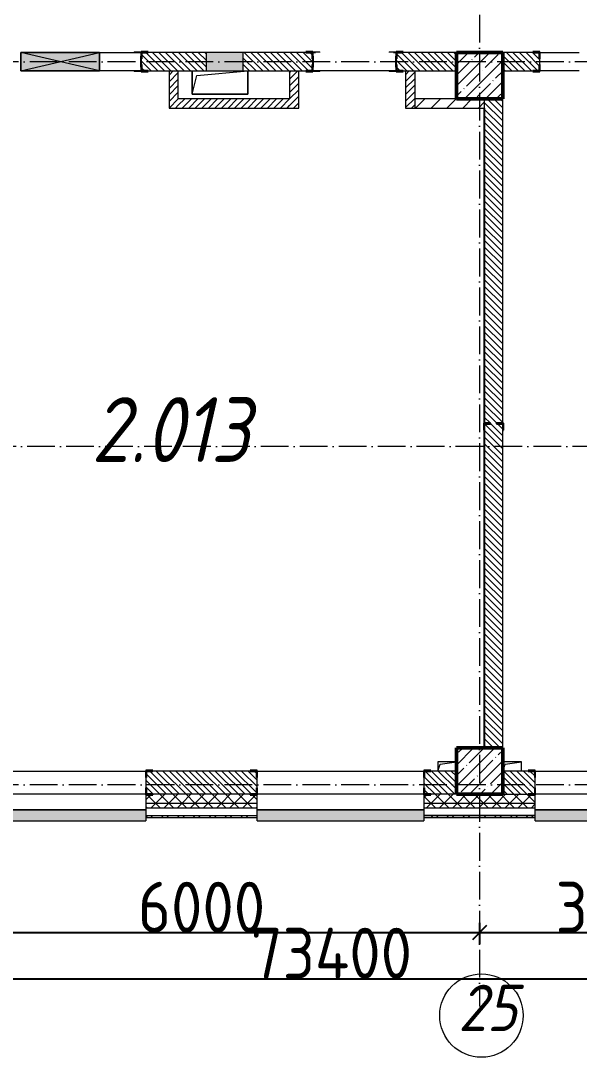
# Model space of a CAD drawing. Header units: millimetres. Extents: x -136833 to 49383, y -8033 to 344618.
# Drawn here: x -100434 to -94409, y 298141 to 309319 of the extents above; entities that cross this region are included whole.
import ezdxf

# ---------------------------------------------------------------- set-up
doc = ezdxf.new("R2010")
doc.units = ezdxf.units.MM
doc.linetypes.add('50_200_ШТРИХ_1Т_ш5_п1_п1_', pattern=[700, 500, -100, 0, -100])
for name, color, linetype, lineweight in [('A-____-____-DIMS', 7, 'Continuous', 9), ('A-DETL-GENF-OTLN', 7, 'Continuous', 9), ('A-FLOR-____-OTLN', 7, 'Continuous', 9), ('A-GENM-____-MCUT', 7, 'Continuous', 25), ('A-GENM-____-OTLN', 7, 'Continuous', 9), ('A-GENM-____-OTLN-1', 7, 'Continuous', 25), ('A-GLAZ-____-OTLN', 7, 'Continuous', 9), ('A-WALL-____-MCUT', 7, 'Continuous', 13), ('A-WALL-____-MCUT-1', 7, 'Continuous', 9), ('A-WALL-____-OTLN', 7, 'Continuous', 9), ('A-WALL-____-PATT-1', 7, 'Continuous', 9), ('A-WALL-FNSH-MCUT-1', 7, 'Continuous', 9), ('I-WALL-____-OTLN', 7, 'Continuous', 9), ('S-COLS-____-MCUT', 7, 'Continuous', 50), ('S-COLS-____-OTLN', 7, 'Continuous', 9), ('S-GRID-____-IDEN', 7, 'Continuous', 9), ('S-GRID-____-OTLN-1', 7, '50_200_ШТРИХ_1Т_ш5_п1_п1_', 9), ('Марки помещений', 7, 'Continuous', 9)]:
    doc.layers.add(name, color=color, linetype=linetype, lineweight=lineweight)
doc.layers.add('A-GLAZ-____-OTLN-1', color=7, linetype='Continuous', lineweight=9, true_color=0xc0c0c0)
doc.styles.add('ISOCPEUR_I_2', font='isocpeui.ttf', dxfattribs={"width": 0.85, "height": 2.3})
doc.styles.add('ISOCPEUR_I_9', font='isocpeui.ttf', dxfattribs={"width": 0.9, "height": 250})
doc.styles.add('СПДС', font='isocpeur.ttf', dxfattribs={"width": 0.9})
doc.dimstyles.new('ISO-2_5_0_9К_БОЛЬШОЙ_ОСИ', dxfattribs={"dimscale": 304.8, "dimtxt": 248.995294, "dimasz": 0.492126, "dimexe": 0.393701, "dimexo": 0, "dimgap": 0, "dimtad": 1, "dimdec": 0, "dimzin": 0, "dimdsep": 46, "dimtxsty": 'ISOCPEUR_I_9', "dimblk1": 'OBLIQUE', "dimblk2": 'OBLIQUE', "dimsah": 1, "dimcen": 0.09, "dimdle": 0.393701, "dimazin": 0, "dimtfac": 1, "dimtdec": 4, "dimtix": 1, "dimtmove": 0, "dimatfit": 3, "dimfxl": 1, "dimtvp": 1, "dimtolj": 1, "dimtzin": 0, "dimarcsym": 2})
pattern_1 = [(135, (-131434.413, 245796.486), (-35.35534, -35.35534), [])]
pattern_2 = [(45, (-131434.41, 245796.49), (-70.71068, 70.71068), []), (135, (-131434.41, 245796.49), (-70.71068, -70.71068), [])]
pattern_3 = [(45, (-131434.413, 245796.486), (-35.35534, 35.35534), [])]

# ---------------------------------------------------------------- blocks, each defined once
blk = doc.blocks.new('BSC_Колонна _Прямоугольная - 500х500-V13-АР1_План отверстий 2 этажа в осях 1-64_Ю-ЯЯ')
at = {"layer": 'S-COLS-____-OTLN'}
h = blk.add_hatch(dxfattribs=at)
h.set_pattern_fill('FP_22', color=256, style=0, pattern_type=2)
h.set_pattern_definition([(45, (-35950, -55431.04), (-114.04925, 114.04925), []), (45, (-35835.95, -55431.04), (-114.04925, 114.04925), [201.613, -40.323, 3.353, -36.97])])
h.paths.add_polyline_path([(-250, -250), (250, -250), (250, 250), (-250, 250), (-250, 179)], flags=0)
at = {"layer": 'S-COLS-____-MCUT'}
for p, q in [((250, 250), (-250, 250)), ((-250, 250), (-250, -250)), ((250, -250), (250, 250)), ((-250, -250), (250, -250))]:
    blk.add_line(p, q, dxfattribs=at)
blk = doc.blocks.new('BSC_Колонна _Прямоугольная - 500х500-V14-АР1_План отверстий 2 этажа в осях 1-64_Ю-ЯЯ')
at = {"layer": 'S-COLS-____-OTLN'}
h = blk.add_hatch(dxfattribs=at)
h.set_pattern_fill('FP_23', color=256, style=0, pattern_type=2)
h.set_pattern_definition([(45, (-35950, -62931.04), (-114.04925, 114.04925), []), (45, (-35835.95, -62931.04), (-114.04925, 114.04925), [201.613, -40.323, 3.353, -36.97])])
h.paths.add_polyline_path([(-250, -250), (250, -250), (250, 250), (-250, 250)], flags=0)
at = {"layer": 'S-COLS-____-MCUT'}
for p, q in [((250, 250), (-250, 250)), ((-250, 250), (-250, -250)), ((250, -250), (250, 250)), ((-250, -250), (250, -250))]:
    blk.add_line(p, q, dxfattribs=at)
blk = doc.blocks.new('Фахверк_СКБ_Уголок - 250_2700-27497298-АР1_План отверстий 2 этажа в осях 1-64_Ю-ЯЯ')
at = {"layer": 'A-GENM-____-MCUT'}
for p, q in [((200, 181), (125, 181)), ((125, 181), (125, 106)), ((131, 106), (131, 175)), ((131, 175), (200, 175)), ((200, 175), (200, 181)), ((125, 106), (131, 106)), ((131, -6), (125, -6)), ((125, -6), (125, -81)), ((125, -81), (200, -81)), ((131, -75), (131, -6)), ((200, -75), (131, -75)), ((200, -81), (200, -75))]:
    blk.add_line(p, q, dxfattribs=at)
blk = doc.blocks.new('Фахверк_СКБ_Уголок - 200_3960-28268576-АР1_План отверстий 2 этажа в осях 1-64_Ю-ЯЯ')
at = {"layer": 'A-GENM-____-MCUT'}
for p, q in [((200, 156), (125, 156)), ((125, 156), (125, 81)), ((131, 81), (131, 150)), ((131, 150), (200, 150)), ((200, 150), (200, 156)), ((125, 81), (131, 81)), ((131, 19), (125, 19)), ((125, 19), (125, -56)), ((131, -50), (131, 19)), ((125, -56), (200, -56)), ((200, -50), (131, -50)), ((200, -56), (200, -50))]:
    blk.add_line(p, q, dxfattribs=at)
blk = doc.blocks.new('АР_Перемычка - АР_Перемычка-28357691-АР1_План отверстий 2 этажа в осях 1-64_Ю-ЯЯ')
at = {"layer": 'A-GENM-____-OTLN'}
blk.add_line((-250, -100), (-243, -100), dxfattribs=at)
blk = doc.blocks.new('154_Стойка_СКБ_Уголок - СМ-2480_200-28346303-АР1_План отверстий 2 этажа в осях 1-64_Ю-ЯЯ')
at = {"layer": 'A-GENM-____-MCUT'}
for p, q in [((125, 156), (125, 81)), ((200, 156), (125, 156)), ((131, 81), (131, 150)), ((131, 150), (200, 150)), ((200, 150), (200, 156)), ((125, 81), (131, 81)), ((131, 19), (125, 19)), ((125, 19), (125, -56)), ((131, -50), (131, 19)), ((125, -56), (200, -56)), ((200, -50), (131, -50)), ((200, -56), (200, -50))]:
    blk.add_line(p, q, dxfattribs=at)
blk = doc.blocks.new('Стойка_Влож_Полоса боковая - Полоса-V150-АР1_План отверстий 2 этажа в осях 1-64_Ю-ЯЯ')
at = {"layer": 'A-GENM-____-OTLN'}
for p, q in [((-5, 60), (0, 60)), ((-5, -60), (-5, 60)), ((0, 31), (0, -31)), ((0, -60), (-5, -60))]:
    blk.add_line(p, q, dxfattribs=at)
blk = doc.blocks.new('Стойка_Влож_Уголок_Опорный - Уголок-28213941-АР1_План отверстий 2 этажа в осях 1-64_Ю-ЯЯ')
at = {"layer": 'A-GENM-____-OTLN'}
for p, q in [((-212, -6), (-212, 0)), ((0, 0), (0, -6)), ((-212, -75), (-212, -6)), ((-212, -6), (-206, -6)), ((-212, -75), (-206, -75)), ((-6, -6), (0, -6)), ((-6, -75), (0, -75)), ((0, -6), (0, -75))]:
    blk.add_line(p, q, dxfattribs=at)
blk = doc.blocks.new('Фахверк_СКБ_Уголок - 200_3550-28267367-АР1_План отверстий 2 этажа в осях 1-64_Ю-ЯЯ')
at = {"layer": 'A-GENM-____-MCUT'}
for p, q in [((200, 156), (125, 156)), ((125, 156), (125, 81)), ((131, 81), (131, 150)), ((131, 150), (200, 150)), ((200, 150), (200, 156)), ((125, 81), (131, 81)), ((131, 19), (125, 19)), ((125, 19), (125, -56)), ((131, -50), (131, 19)), ((125, -56), (200, -56)), ((200, -50), (131, -50)), ((200, -56), (200, -50))]:
    blk.add_line(p, q, dxfattribs=at)
blk = doc.blocks.new('AR_Отверстие Ниша - Лючок-32404715-АР1_План отверстий 2 этажа в осях 1-64_Ю-ЯЯ')
at = {"layer": 'A-GLAZ-____-OTLN'}
blk.add_hatch(color=256, dxfattribs=at).paths.add_polyline_path([(-200, 100), (-200, -100), (200, -100), (200, 100)], flags=0)
for p, q in [((200, 100), (-200, 100)), ((-200, 100), (-200, -100)), ((200, -100), (200, 100)), ((-200, -100), (200, -100))]:
    blk.add_line(p, q, dxfattribs=at)
blk = doc.blocks.new('AR_Отверстие прямоугольное _в плите_ - AR_Отверстие прямоугольное _в плите_-30459255-АР1_План отверстий 2 этажа в осях 1-64_Ю-ЯЯ')
at = {"layer": 'A-GENM-____-OTLN'}
for p, q in [((-300, 125), (-300, -125)), ((-250, 75), (300, 125)), ((300, -125), (300, 125)), ((-300, -125), (-250, 75)), ((-300, -125), (300, -125))]:
    blk.add_line(p, q, dxfattribs=at)
blk = doc.blocks.new('AR_Отверстие прямоугольное _в плите_ - AR_Отверстие прямоугольное _в плите_-V167-АР1_План отверстий 2 этажа в осях 1-64_Ю-ЯЯ')
at = {"layer": 'A-GENM-____-OTLN'}
for p, q in [((100, 50), (-100, 50)), ((-100, -50), (-75, 25)), ((-75, 25), (100, 50)), ((100, -50), (100, 50))]:
    blk.add_line(p, q, dxfattribs=at)
blk = doc.blocks.new('AR_Отверстие прямоугольное _в плите_ - AR_Отверстие прямоугольное _в плите_-V175-АР1_План отверстий 2 этажа в осях 1-64_Ю-ЯЯ')
at = {"layer": 'A-GENM-____-OTLN'}
for p, q in [((100, 50), (-100, 50)), ((-100, 50), (-100, -50)), ((-100, -50), (-75, 25)), ((-75, 25), (100, 50))]:
    blk.add_line(p, q, dxfattribs=at)
blk = doc.blocks.new('Отлив_СКБ - Отлив витража_120_НВФ-31885687-АР1_План отверстий 2 этажа в осях 1-64_Ю-ЯЯ')
at = {"layer": 'A-GLAZ-____-OTLN-1'}
for points in [[(0, 0), (0, -2), (1800, -2), (1800, 0), (1023, 0)], [(0, -83), (0, -120), (1800, -120), (1800, -2), (0, -2), (0, -63)]]:
    blk.add_hatch(color=256, dxfattribs=at).paths.add_polyline_path(points, flags=0)
at = {"layer": 'A-GLAZ-____-OTLN'}
for p, q in [((0, 0), (1800, 0)), ((1800, -2), (0, -2)), ((0, -120), (0, -83)), ((1800, -83), (1800, -120)), ((0, -120), (1800, -120))]:
    blk.add_line(p, q, dxfattribs=at)
blk = doc.blocks.new('AR_Отверстие прямоугольное _в стене_ - AR_Отверстие прямоугольное _в стене__ОВ-36798040-АР1_План отверстий 2 этажа в осях 1-64_Ю-ЯЯ')
at = {"layer": 'A-GLAZ-____-OTLN'}
blk.add_hatch(color=256, dxfattribs=at).paths.add_polyline_path([(425, -100), (425, 100), (-425, 100), (-425, -100)], flags=0)
at = {"layer": 'A-DETL-GENF-OTLN'}
for p, q in [((-425, -100), (-425, 100)), ((-425, 100), (425, 100)), ((425, 100), (-425, -100)), ((-425, 100), (425, -100)), ((425, 100), (-425, 100)), ((-425, 100), (-425, -100)), ((425, 100), (425, -100)), ((425, -100), (425, 100)), ((425, -100), (-425, -100)), ((-425, -100), (425, -100))]:
    blk.add_line(p, q, dxfattribs=at)
blk = doc.blocks.new('Ось сетки - Круг_Ø6_00__ISO-2_5_0_9K_-25732049-АР1_План отверстий 3 этажа в осях 1-64_Ю-ЯЯ')
at = {"layer": 'S-GRID-____-IDEN'}
blk.add_circle((0, 0), 3, dxfattribs=at)
blk = doc.blocks.new('_Oblique')
at = {"color": 0, "linetype": 'ByBlock', "lineweight": -2}
blk.add_line((-0.5, -0.5), (0.5, 0.5), dxfattribs=at)
blk = doc.blocks.new('*D2106')
at = {"layer": 'A-____-____-DIMS', "color": 0, "lineweight": -2, "transparency": 16777216}
for p, q in [((313721, -33069), (313721, -33295)), ((319721, -33069), (319721, -33295)), ((313601, -33175), (319841, -33175))]:
    blk.add_line(p, q, dxfattribs=at)
at = {"layer": 'Defpoints', "color": 0, "transparency": 16777216}
for p in [(313721, -33069), (319721, -33069), (319721, -33175)]:
    blk.add_point(p, dxfattribs=at)
at = {"layer": 'A-____-____-DIMS', "color": 0, "lineweight": -2, "transparency": 16777216, "xscale": 150, "yscale": 150, "zscale": 150, "rotation": 180}
blk.add_blockref('_Oblique', (313721, -33175), dxfattribs=at)
at = {"layer": 'A-____-____-DIMS', "color": 0, "lineweight": -2, "transparency": 16777216, "xscale": 150, "yscale": 150, "zscale": 150}
blk.add_blockref('_Oblique', (319721, -33175), dxfattribs=at)
at = {"layer": 'A-____-____-DIMS', "color": 0, "transparency": 16777216, "insert": (316721, -32901), "char_height": 548.6, "attachment_point": 5, "style": 'СПДС'}
blk.add_mtext('\\A1;6000', dxfattribs=at)
blk = doc.blocks.new('*D2107')
at = {"layer": 'A-____-____-DIMS', "color": 0, "lineweight": -2, "transparency": 16777216}
for p, q in [((319721, -33069), (319721, -33295)), ((322721, -33069), (322721, -33295)), ((319601, -33175), (322841, -33175))]:
    blk.add_line(p, q, dxfattribs=at)
at = {"layer": 'Defpoints', "color": 0, "transparency": 16777216}
for p in [(319721, -33069), (322721, -33069), (322721, -33175)]:
    blk.add_point(p, dxfattribs=at)
at = {"layer": 'A-____-____-DIMS', "color": 0, "lineweight": -2, "transparency": 16777216, "xscale": 150, "yscale": 150, "zscale": 150, "rotation": 180}
blk.add_blockref('_Oblique', (319721, -33175), dxfattribs=at)
at = {"layer": 'A-____-____-DIMS', "color": 0, "lineweight": -2, "transparency": 16777216, "xscale": 150, "yscale": 150, "zscale": 150}
blk.add_blockref('_Oblique', (322721, -33175), dxfattribs=at)
at = {"layer": 'A-____-____-DIMS', "color": 0, "transparency": 16777216, "insert": (321221, -32901), "char_height": 548.6, "attachment_point": 5, "style": 'СПДС'}
blk.add_mtext('\\A1;3000', dxfattribs=at)
blk = doc.blocks.new('*D2119')
at = {"layer": 'A-____-____-DIMS', "color": 0, "lineweight": -2, "transparency": 16777216}
for p, q in [((281421, -33566), (281421, -33792)), ((354821, -33566), (354821, -33792)), ((281301, -33672), (354941, -33672))]:
    blk.add_line(p, q, dxfattribs=at)
at = {"layer": 'Defpoints', "color": 0, "transparency": 16777216}
for p in [(281421, -33566), (354821, -33566), (354821, -33672)]:
    blk.add_point(p, dxfattribs=at)
at = {"layer": 'A-____-____-DIMS', "color": 0, "lineweight": -2, "transparency": 16777216, "xscale": 150, "yscale": 150, "zscale": 150, "rotation": 180}
blk.add_blockref('_Oblique', (281421, -33672), dxfattribs=at)
at = {"layer": 'A-____-____-DIMS', "color": 0, "lineweight": -2, "transparency": 16777216, "xscale": 150, "yscale": 150, "zscale": 150}
blk.add_blockref('_Oblique', (354821, -33672), dxfattribs=at)
at = {"layer": 'A-____-____-DIMS', "color": 0, "transparency": 16777216, "insert": (318121, -33397), "char_height": 548.6, "attachment_point": 5, "style": 'СПДС'}
blk.add_mtext('\\A1;73400', dxfattribs=at)
blk = doc.blocks.new('3эт')
at = {"layer": 'S-GRID-____-OTLN-1', "color": 251, "ltscale": 0.6, "true_color": 0x636466}
for p, q in [((319720.7, 4029.4), (319720.7, -33971.9)), ((387845.1, -23782.4), (279101.9, -23782.4)), ((359250.7, -27932.4), (279101.9, -27932.4)), ((387845.1, -31582.4), (279101.9, -31582.4))]:
    blk.add_line(p, q, dxfattribs=at)
at = {"layer": 'S-GRID-____-IDEN', "xscale": 150, "yscale": 150, "zscale": 99.99999999999993, "rotation": 180}
blk.add_blockref('Ось сетки - Круг_Ø6_00__ISO-2_5_0_9K_-25732049-АР1_План отверстий 3 этажа в осях 1-64_Ю-ЯЯ', (319740.6, -34069.4), dxfattribs=at)
at = {"layer": 'S-GRID-____-IDEN', "insert": (319489.1, -33737), "char_height": 500, "width": 404.05, "attachment_point": 1, "style": 'ISOCPEUR_I_9'}
blk.add_mtext('25', dxfattribs=at)
at = {"layer": 'A-____-____-DIMS'}
for base, p1, p2, override, picture, middle in [((319720.7, -33175), (313720.7, -33068.9), (319720.7, -33068.9), {"dimtxt": 1.8, "dimpost": '<>', "dimtxsty": 'СПДС', "dimfxl": 6000}, '*D2106', (316720.7, -32900.7)), ((322720.7, -33175), (319720.7, -33068.9), (322720.7, -33068.9), {"dimtxt": 1.8, "dimpost": '<>', "dimtxsty": 'СПДС', "dimfxl": 3000}, '*D2107', (321220.7, -32900.7)), ((354820.7, -33671.8), (281420.7, -33565.7), (354820.7, -33565.7), {"dimtxt": 1.8, "dimpost": '<>', "dimtxsty": 'СПДС', "dimfxl": 73400}, '*D2119', (318120.7, -33397.5))]:
    dim = blk.add_linear_dim(base=base, p1=p1, p2=p2, dimstyle='ISO-2_5_0_9К_БОЛЬШОЙ_ОСИ', override=override, dxfattribs=at)
    dim.commit()
    dim.dimension.update_dxf_attribs({"geometry": picture, "text_midpoint": middle})

msp = doc.modelspace()

# ---------------------------------------------------------------- hatches: boundary and pattern name
at = {"layer": 'A-WALL-____-PATT-1'}
h = msp.add_hatch(dxfattribs=at)
h.set_pattern_fill('FP_6', color=256, style=0, pattern_type=2)
h.set_pattern_definition(pattern_1)
h.paths.add_polyline_path([(-95734.4, 308777.5), (-95734.4, 308977.5), (-96378.4, 308977.5), (-96378.4, 308908.5), (-96384.4, 308908.5), (-96384.4, 308846.5), (-96378.4, 308846.5), (-96378.4, 308777.5), (-96099.6, 308777.5)], flags=0)
h.paths.add_polyline_path([(-97290.4, 308777.5), (-97290.4, 308846.5), (-97284.4, 308846.5), (-97284.4, 308908.5), (-97290.4, 308908.5), (-97290.4, 308977.5), (-98034.4, 308977.5), (-98034.4, 308777.5), (-97359.4, 308777.5)], flags=0)
h.paths.add_polyline_path([(-98434.4, 308777.5), (-98434.4, 308977.5), (-99128.4, 308977.5), (-99128.4, 308908.5), (-99134.4, 308908.5), (-99134.4, 308846.5), (-99128.4, 308846.5), (-99128.4, 308777.5), (-99059.4, 308777.5)], flags=0)
h.paths.add_polyline_path([(-101234.4, 308777.5), (-100840.4, 308777.5), (-100840.4, 308846.5), (-100834.4, 308846.5), (-100834.4, 308908.5), (-100840.4, 308908.5), (-100840.4, 308977.5), (-101234.4, 308977.5)], flags=0)
h = msp.add_hatch(dxfattribs=at)
h.set_pattern_fill('FP_6', color=256, style=0, pattern_type=2)
h.set_pattern_definition(pattern_1)
h.paths.add_polyline_path([(-92734.4, 308777.5), (-92734.4, 308977.5), (-93128.4, 308977.5), (-93128.4, 308908.5), (-93134.4, 308908.5), (-93134.4, 308846.5), (-93128.4, 308846.5), (-93128.4, 308777.5), (-93059.4, 308777.5)], flags=0)
h.paths.add_polyline_path([(-94909.4, 308777.5), (-94840.4, 308777.5), (-94840.4, 308846.5), (-94834.4, 308846.5), (-94834.4, 308908.5), (-94840.4, 308908.5), (-94840.4, 308977.5), (-95234.4, 308977.5), (-95234.4, 308777.5)], flags=0)
h = msp.add_hatch(dxfattribs=at)
h.set_pattern_fill('FP_5', color=256, style=0, pattern_type=2)
h.set_pattern_definition(pattern_3)
h.paths.add_polyline_path([(-98734.4, 308377.5), (-98734.4, 308777.5), (-98834.4, 308777.5), (-98834.4, 308377.5)], flags=0)
h = msp.add_hatch(dxfattribs=at)
h.set_pattern_fill('FP_5', color=256, style=0, pattern_type=2)
h.set_pattern_definition(pattern_3)
h.paths.add_polyline_path([(-97434.4, 308377.5), (-97434.4, 308777.5), (-97534.4, 308777.5), (-97534.4, 308377.5)], flags=0)
h = msp.add_hatch(dxfattribs=at)
h.set_pattern_fill('FP_5', color=256, style=0, pattern_type=2)
h.set_pattern_definition(pattern_3)
h.paths.add_polyline_path([(-96184.4, 308377.5), (-96184.4, 308777.5), (-96284.4, 308777.5), (-96284.4, 308377.5)], flags=0)
h = msp.add_hatch(dxfattribs=at)
h.set_pattern_fill('FP_5', color=256, style=0, pattern_type=2)
h.set_pattern_definition(pattern_3)
h.paths.add_polyline_path([(-98734.4, 308377.5), (-97534.4, 308377.5), (-97534.4, 308477.5), (-98734.4, 308477.5)], flags=0)
h = msp.add_hatch(dxfattribs=at)
h.set_pattern_fill('FP_4', color=256, style=0, pattern_type=2)
h.set_pattern_definition([(45, (-131434.41, 245796.49), (-84.85281, 84.85281), [])])
h.paths.add_polyline_path([(-96099.6, 308377.5), (-95434.4, 308377.5), (-95434.4, 308477.5), (-96184.4, 308477.5), (-96184.4, 308377.5)], flags=0)
h = msp.add_hatch(dxfattribs=at)
h.set_pattern_fill('FP_6', color=256, style=0, pattern_type=2)
h.set_pattern_definition(pattern_1)
h.paths.add_polyline_path([(-95434.4, 301477.5), (-95234.4, 301477.5), (-95234.4, 304971.5), (-95303.4, 304971.5), (-95303.4, 304977.5), (-95234.4, 304977.5), (-95234.4, 308477.5), (-95434.4, 308477.5), (-95434.4, 304977.5), (-95365.4, 304977.5), (-95365.4, 304971.5), (-95434.4, 304971.5), (-95434.4, 303021.1)], flags=0)
h = msp.add_hatch(dxfattribs=at)
h.set_pattern_fill('FP_6', color=256, style=0, pattern_type=2)
h.set_pattern_definition(pattern_1)
h.paths.add_polyline_path([(-96078.4, 300977.5), (-95734.4, 300977.5), (-95734.4, 301227.5), (-96078.4, 301227.5), (-96078.4, 301158.5), (-96084.4, 301158.5), (-96084.4, 301046.5), (-96078.4, 301046.5)], flags=0)
h.paths.add_polyline_path([(-97959.4, 300977.5), (-97890.4, 300977.5), (-97890.4, 301046.5), (-97884.4, 301046.5), (-97884.4, 301158.5), (-97890.4, 301158.5), (-97890.4, 301227.5), (-99078.4, 301227.5), (-99078.4, 301158.5), (-99084.4, 301158.5), (-99084.4, 301046.5), (-99078.4, 301046.5), (-99078.4, 300977.5), (-99009.4, 300977.5)], flags=0)
h.paths.add_polyline_path([(-100890.4, 300977.5), (-100890.4, 301046.5), (-100884.4, 301046.5), (-100884.4, 301158.5), (-100890.4, 301158.5), (-100890.4, 301227.5), (-101234.4, 301227.5), (-101234.4, 300977.5), (-100959.4, 300977.5)], flags=0)
h = msp.add_hatch(dxfattribs=at)
h.set_pattern_fill('FP_6', color=256, style=0, pattern_type=2)
h.set_pattern_definition(pattern_1)
h.paths.add_polyline_path([(-92734.4, 300977.5), (-92734.4, 301227.5), (-93078.4, 301227.5), (-93078.4, 301158.5), (-93084.4, 301158.5), (-93084.4, 301046.5), (-93078.4, 301046.5), (-93078.4, 300977.5), (-93009.4, 300977.5)], flags=0)
h.paths.add_polyline_path([(-94890.4, 300977.5), (-94890.4, 301046.5), (-94884.4, 301046.5), (-94884.4, 301158.5), (-94890.4, 301158.5), (-94890.4, 301227.5), (-95234.4, 301227.5), (-95234.4, 300977.5), (-94959.4, 300977.5)], flags=0)
h = msp.add_hatch(dxfattribs=at)
h.set_pattern_fill('FP_1', color=256, style=0, pattern_type=2)
h.set_pattern_definition(pattern_2)
h.paths.add_polyline_path([(-57214.6, 300877.5), (-57134.4, 300877.5), (-57134.4, 300977.5), (-63484.4, 300977.5), (-63484.4, 300877.5), (-60749.6, 300877.5)], flags=0)
h.paths.add_polyline_path([(-66434.4, 300877.5), (-64484.4, 300877.5), (-64484.4, 300977.5), (-66359.4, 300977.5), (-66359.4, 300971.5), (-66434.4, 300971.5)], flags=0)
h.paths.add_polyline_path([(-67434.4, 300877.5), (-67434.4, 300971.5), (-67509.4, 300971.5), (-67509.4, 300977.5), (-68459.4, 300977.5), (-68459.4, 300971.5), (-68534.4, 300971.5), (-68534.4, 300877.5), (-67819.6, 300877.5)], flags=0)
h.paths.add_polyline_path([(-71354.6, 300877.5), (-70334.4, 300877.5), (-70334.4, 300971.5), (-70409.4, 300971.5), (-70409.4, 300977.5), (-71459.4, 300977.5), (-71459.4, 300971.5), (-71534.4, 300971.5), (-71534.4, 300877.5), (-71459.4, 300877.5)], flags=0)
h.paths.add_polyline_path([(-73334.4, 300877.5), (-73334.4, 300971.5), (-73409.4, 300971.5), (-73409.4, 300977.5), (-74459.4, 300977.5), (-74459.4, 300971.5), (-74534.4, 300971.5), (-74534.4, 300877.5), (-74005.8, 300877.5)], flags=0)
h.paths.add_polyline_path([(-77098.9, 300877.5), (-76334.4, 300877.5), (-76334.4, 300971.5), (-76409.4, 300971.5), (-76409.4, 300977.5), (-77459.4, 300977.5), (-77459.4, 300971.5), (-77534.4, 300971.5), (-77534.4, 300877.5), (-77184.4, 300877.5)], flags=0)
h.paths.add_polyline_path([(-79409.4, 300877.5), (-79334.4, 300877.5), (-79334.4, 300971.5), (-79409.4, 300971.5), (-79409.4, 300977.5), (-80459.4, 300977.5), (-80459.4, 300971.5), (-80534.4, 300971.5), (-80534.4, 300877.5), (-80192.1, 300877.5)], flags=0)
h.paths.add_polyline_path([(-83534.4, 300877.5), (-82334.4, 300877.5), (-82334.4, 300971.5), (-82409.4, 300971.5), (-82409.4, 300977.5), (-83459.4, 300977.5), (-83459.4, 300971.5), (-83534.4, 300971.5)], flags=0)
h.paths.add_polyline_path([(-88959.4, 300877.5), (-88884.4, 300877.5), (-88884.4, 300971.5), (-88959.4, 300971.5), (-88959.4, 300977.5), (-90009.4, 300977.5), (-90009.4, 300971.5), (-90084.4, 300971.5), (-90084.4, 300877.5), (-89029.6, 300877.5)], flags=0)
h.paths.add_polyline_path([(-87009.4, 300877.5), (-85334.4, 300877.5), (-85334.4, 300971.5), (-85409.4, 300971.5), (-85409.4, 300977.5), (-87009.4, 300977.5), (-87009.4, 300971.5), (-87084.4, 300971.5), (-87084.4, 300877.5)], flags=0)
h.paths.add_polyline_path([(-91959.4, 300877.5), (-91884.4, 300877.5), (-91884.4, 300971.5), (-91959.4, 300971.5), (-91959.4, 300977.5), (-93009.4, 300977.5), (-93009.4, 300971.5), (-93084.4, 300971.5), (-93084.4, 300877.5), (-92234.4, 300877.5)], flags=0)
h.paths.add_polyline_path([(-94884.4, 300877.5), (-94884.4, 300971.5), (-94959.4, 300971.5), (-94959.4, 300977.5), (-96009.4, 300977.5), (-96009.4, 300971.5), (-96084.4, 300971.5), (-96084.4, 300877.5), (-95215.8, 300877.5)], flags=0)
h.paths.add_polyline_path([(-99084.4, 300877.5), (-97884.4, 300877.5), (-97884.4, 300971.5), (-97959.4, 300971.5), (-97959.4, 300977.5), (-99009.4, 300977.5), (-99009.4, 300971.5), (-99084.4, 300971.5)], flags=0)
h.paths.add_polyline_path([(-100884.4, 300877.5), (-100884.4, 300971.5), (-100959.4, 300971.5), (-100959.4, 300977.5), (-102009.4, 300977.5), (-102009.4, 300971.5), (-102084.4, 300971.5), (-102084.4, 300877.5), (-100959.4, 300877.5)], flags=0)
h.paths.add_polyline_path([(-104734.4, 300877.5), (-103884.4, 300877.5), (-103884.4, 300971.5), (-103959.4, 300971.5), (-103959.4, 300977.5), (-105009.4, 300977.5), (-105009.4, 300971.5), (-105084.4, 300971.5), (-105084.4, 300877.5), (-104937.1, 300877.5)], flags=0)
h.paths.add_polyline_path([(-106884.4, 300877.5), (-106884.4, 300971.5), (-106959.4, 300971.5), (-106959.4, 300977.5), (-108009.4, 300977.5), (-108009.4, 300971.5), (-108084.4, 300971.5), (-108084.4, 300877.5), (-107588.3, 300877.5)], flags=0)
h.paths.add_polyline_path([(-109884.4, 300877.5), (-109884.4, 300971.5), (-109959.4, 300971.5), (-109959.4, 300977.5), (-111009.4, 300977.5), (-111009.4, 300971.5), (-111084.4, 300971.5), (-111084.4, 300877.5), (-109959.4, 300877.5)], flags=0)
h.paths.add_polyline_path([(-112884.4, 300877.5), (-112884.4, 300971.5), (-112959.4, 300971.5), (-112959.4, 300977.5), (-114009.4, 300977.5), (-114009.4, 300971.5), (-114084.4, 300971.5), (-114084.4, 300877.5), (-112890.8, 300877.5)], flags=0)
h.paths.add_polyline_path([(-115084.4, 300877.5), (-115084.4, 300971.5), (-115159.4, 300971.5), (-115159.4, 300977.5), (-124884.4, 300977.5), (-124884.4, 300877.5), (-115542.1, 300877.5)], flags=0)
h.paths.add_polyline_path([(-125884.4, 300877.5), (-125884.4, 300977.5), (-133884.4, 300977.5), (-133884.4, 300877.5), (-127914.6, 300877.5)], flags=0)
h = msp.add_hatch(dxfattribs=at)
h.set_pattern_fill('FP_1', color=256, style=0, pattern_type=2)
h.set_pattern_definition(pattern_2)
h.paths.add_polyline_path([(-57134.4, 300827.5), (-57134.4, 300877.5), (-63484.4, 300877.5), (-63484.4, 300827.5), (-57214.6, 300827.5)], flags=0)
h.paths.add_polyline_path([(-64484.4, 300827.5), (-64484.4, 300877.5), (-66434.4, 300877.5), (-66434.4, 300827.5), (-66052.1, 300827.5)], flags=0)
h.paths.add_polyline_path([(-67434.4, 300827.5), (-67434.4, 300877.5), (-68534.4, 300877.5), (-68534.4, 300827.5), (-67819.6, 300827.5)], flags=0)
h.paths.add_polyline_path([(-70334.4, 300827.5), (-70334.4, 300877.5), (-71534.4, 300877.5), (-71534.4, 300827.5), (-71354.6, 300827.5)], flags=0)
h.paths.add_polyline_path([(-73334.4, 300827.5), (-73334.4, 300877.5), (-74534.4, 300877.5), (-74534.4, 300827.5), (-74005.8, 300827.5)], flags=0)
h.paths.add_polyline_path([(-76334.4, 300827.5), (-76334.4, 300877.5), (-77534.4, 300877.5), (-77534.4, 300827.5), (-76657.1, 300827.5)], flags=0)
h.paths.add_polyline_path([(-80534.4, 300827.5), (-79334.4, 300827.5), (-79334.4, 300877.5), (-80534.4, 300877.5)], flags=0)
h.paths.add_polyline_path([(-82843.3, 300827.5), (-82334.4, 300827.5), (-82334.4, 300877.5), (-83534.4, 300877.5), (-83534.4, 300827.5)], flags=0)
h.paths.add_polyline_path([(-87084.4, 300827.5), (-85334.4, 300827.5), (-85334.4, 300877.5), (-87084.4, 300877.5)], flags=0)
h.paths.add_polyline_path([(-90084.4, 300827.5), (-88884.4, 300827.5), (-88884.4, 300877.5), (-90084.4, 300877.5)], flags=0)
h.paths.add_polyline_path([(-91884.4, 300827.5), (-91884.4, 300877.5), (-93084.4, 300877.5), (-93084.4, 300827.5), (-92564.6, 300827.5)], flags=0)
h.paths.add_polyline_path([(-97884.4, 300827.5), (-97884.4, 300877.5), (-99084.4, 300877.5), (-99084.4, 300827.5)], flags=0)
h.paths.add_polyline_path([(-96084.4, 300827.5), (-94884.4, 300827.5), (-94884.4, 300877.5), (-96084.4, 300877.5)], flags=0)
h.paths.add_polyline_path([(-100884.4, 300827.5), (-100884.4, 300877.5), (-102084.4, 300877.5), (-102084.4, 300827.5), (-101402.1, 300827.5)], flags=0)
h.paths.add_polyline_path([(-103884.4, 300827.5), (-103884.4, 300877.5), (-105084.4, 300877.5), (-105084.4, 300827.5), (-104053.3, 300827.5)], flags=0)
h.paths.add_polyline_path([(-108084.4, 300827.5), (-106884.4, 300827.5), (-106884.4, 300877.5), (-108084.4, 300877.5)], flags=0)
h.paths.add_polyline_path([(-109884.4, 300827.5), (-109884.4, 300877.5), (-111084.4, 300877.5), (-111084.4, 300827.5), (-110239.6, 300827.5)], flags=0)
h.paths.add_polyline_path([(-112890.8, 300827.5), (-112884.4, 300827.5), (-112884.4, 300877.5), (-114084.4, 300877.5), (-114084.4, 300827.5), (-113774.6, 300827.5)], flags=0)
h.paths.add_polyline_path([(-115084.4, 300827.5), (-115084.4, 300877.5), (-124884.4, 300877.5), (-124884.4, 300827.5), (-115542.1, 300827.5)], flags=0)
h.paths.add_polyline_path([(-125884.4, 300827.5), (-125884.4, 300877.5), (-133984.4, 300877.5), (-133984.4, 300827.5), (-127914.6, 300827.5)], flags=0)
h = msp.add_hatch(dxfattribs=at)
h.set_pattern_fill('FP_3', color=256, style=0, pattern_type=2)
h.set_pattern_definition([(45, (-131434.41, 245796.49), (-85.53659, 85.53659), []), (45, (-131377.39, 245796.49), (-85.53659, 85.53659), [])])
h.paths.add_polyline_path([(-86219.4, 300727.5), (-86219.4, 300747.5), (-87084.4, 300747.5), (-87084.4, 300727.5), (-86378.3, 300727.5)], flags=0)
h.paths.add_polyline_path([(-89029.6, 300727.5), (-88884.4, 300727.5), (-88884.4, 300747.5), (-90084.4, 300747.5), (-90084.4, 300727.5)], flags=0)
h.paths.add_polyline_path([(-92564.6, 300727.5), (-91884.4, 300727.5), (-91884.4, 300747.5), (-93084.4, 300747.5), (-93084.4, 300727.5)], flags=0)
h.paths.add_polyline_path([(-94884.4, 300727.5), (-94884.4, 300747.5), (-96084.4, 300747.5), (-96084.4, 300727.5), (-95215.8, 300727.5)], flags=0)
h.paths.add_polyline_path([(-97884.4, 300727.5), (-97884.4, 300747.5), (-99084.4, 300747.5), (-99084.4, 300727.5)], flags=0)
h.paths.add_polyline_path([(-100884.4, 300727.5), (-100884.4, 300747.5), (-102084.4, 300747.5), (-102084.4, 300727.5), (-101402.1, 300727.5)], flags=0)
h.paths.add_polyline_path([(-104053.3, 300727.5), (-103884.4, 300727.5), (-103884.4, 300747.5), (-105084.4, 300747.5), (-105084.4, 300727.5), (-104937.1, 300727.5)], flags=0)
h.paths.add_polyline_path([(-106884.4, 300727.5), (-106884.4, 300747.5), (-108084.4, 300747.5), (-108084.4, 300727.5), (-107588.3, 300727.5)], flags=0)
h.paths.add_polyline_path([(-110239.6, 300727.5), (-109884.4, 300727.5), (-109884.4, 300747.5), (-111084.4, 300747.5), (-111084.4, 300727.5)], flags=0)
h.paths.add_polyline_path([(-114084.4, 300727.5), (-112884.4, 300727.5), (-112884.4, 300747.5), (-114084.4, 300747.5)], flags=0)
h.paths.add_polyline_path([(-115084.4, 300727.5), (-115084.4, 300747.5), (-124884.4, 300747.5), (-124884.4, 300727.5), (-115542.1, 300727.5)], flags=0)
h.paths.add_polyline_path([(-125884.4, 300727.5), (-125884.4, 300747.5), (-134114.4, 300747.5), (-134114.4, 300727.5), (-127914.6, 300727.5)], flags=0)

# ---------------------------------------------------------------- linework, layer by layer
msp.add_lwpolyline([(-95434.4, 308377.5), (-95434.4, 301477.5)])
at = {"layer": 'A-FLOR-____-OTLN'}
for p, q in [((-98584.4, 308527.5), (-98584.4, 308777.5)), ((-97984.4, 308777.5), (-97984.4, 308527.5)), ((-97984.4, 308527.5), (-98584.4, 308527.5))]:
    msp.add_line(p, q, dxfattribs=at)
at = {"layer": 'A-WALL-____-MCUT'}
for p, q in [((-98434.4, 308977.5), (-99059.4, 308977.5)), ((-97359.4, 308977.5), (-98034.4, 308977.5)), ((-95734.4, 308977.5), (-96309.4, 308977.5)), ((-94909.4, 308977.5), (-95234.4, 308977.5)), ((-94834.4, 308846.5), (-94834.4, 308908.5)), ((-99059.4, 308777.5), (-98434.4, 308777.5)), ((-98034.4, 308777.5), (-97359.4, 308777.5)), ((-96309.4, 308777.5), (-95734.4, 308777.5)), ((-95234.4, 308777.5), (-94909.4, 308777.5)), ((-95434.4, 308477.5), (-95434.4, 304977.5)), ((-95234.4, 304977.5), (-95234.4, 308477.5)), ((-95434.4, 304902.5), (-95434.4, 301477.5)), ((-95234.4, 301477.5), (-95234.4, 304902.5)), ((-99084.4, 301158.5), (-99084.4, 301046.5)), ((-97959.4, 301227.5), (-99009.4, 301227.5)), ((-97884.4, 301046.5), (-97884.4, 301158.5)), ((-96084.4, 301158.5), (-96084.4, 301046.5)), ((-95734.4, 301227.5), (-96009.4, 301227.5)), ((-94959.4, 301227.5), (-95234.4, 301227.5)), ((-94884.4, 301046.5), (-94884.4, 301158.5)), ((-99084.4, 300971.5), (-99084.4, 300747.5)), ((-97884.4, 300747.5), (-97884.4, 300971.5)), ((-96084.4, 300971.5), (-96084.4, 300747.5)), ((-95234.4, 300977.5), (-94959.4, 300977.5)), ((-94884.4, 300747.5), (-94884.4, 300971.5)), ((-99084.4, 300747.5), (-97884.4, 300747.5)), ((-96084.4, 300747.5), (-94884.4, 300747.5))]:
    msp.add_line(p, q, dxfattribs=at)
at = {"layer": 'A-WALL-____-MCUT-1'}
for p, q in [((-97959.4, 300977.5), (-99009.4, 300977.5)), ((-95734.4, 300977.5), (-96009.4, 300977.5)), ((-97884.4, 300877.5), (-99084.4, 300877.5)), ((-97884.4, 300827.5), (-99084.4, 300827.5)), ((-94884.4, 300877.5), (-96084.4, 300877.5)), ((-94884.4, 300827.5), (-96084.4, 300827.5))]:
    msp.add_line(p, q, dxfattribs=at)
at = {"layer": 'A-WALL-____-OTLN'}
for p, q in [((-100884.4, 301227.5), (-99084.4, 301227.5)), ((-97884.4, 301227.5), (-96084.4, 301227.5)), ((-94884.4, 301227.5), (-93084.4, 301227.5)), ((-99084.4, 300977.5), (-100884.4, 300977.5)), ((-96084.4, 300977.5), (-97884.4, 300977.5)), ((-93084.4, 300977.5), (-94884.4, 300977.5))]:
    msp.add_line(p, q, dxfattribs=at)
at = {"layer": 'A-WALL-FNSH-MCUT-1'}
for p, q in [((-98834.4, 308777.5), (-98834.4, 308377.5)), ((-98734.4, 308477.5), (-98734.4, 308777.5)), ((-97534.4, 308777.5), (-97534.4, 308477.5)), ((-97434.4, 308377.5), (-97434.4, 308777.5)), ((-96284.4, 308777.5), (-96284.4, 308377.5)), ((-96184.4, 308777.5), (-96184.4, 308377.5)), ((-97534.4, 308477.5), (-98734.4, 308477.5)), ((-95734.4, 308477.5), (-96184.4, 308477.5)), ((-98834.4, 308377.5), (-97434.4, 308377.5)), ((-96284.4, 308377.5), (-95434.4, 308377.5)), ((-99084.4, 300747.5), (-99084.4, 300727.5)), ((-99084.4, 300727.5), (-97884.4, 300727.5)), ((-97884.4, 300727.5), (-97884.4, 300747.5)), ((-94884.4, 300747.5), (-96084.4, 300747.5)), ((-96084.4, 300747.5), (-96084.4, 300727.5)), ((-96084.4, 300727.5), (-94884.4, 300727.5)), ((-94884.4, 300727.5), (-94884.4, 300747.5))]:
    msp.add_line(p, q, dxfattribs=at)
at = {"layer": 'I-WALL-____-OTLN'}
for p, q in [((-99584.4, 308977.5), (-99134.4, 308977.5)), ((-97284.4, 308977.5), (-97254.4, 308977.5)), ((-96414.4, 308977.5), (-96384.4, 308977.5)), ((-94834.4, 308977.5), (-94409.4, 308977.5)), ((-99134.4, 308777.5), (-99584.4, 308777.5)), ((-96384.4, 308777.5), (-97284.4, 308777.5)), ((-94409.4, 308777.5), (-94834.4, 308777.5))]:
    msp.add_line(p, q, dxfattribs=at)

# ---------------------------------------------------------------- block references
msp.add_blockref('3эт', (-415205.1, 332659.9))
at = {"layer": 'A-GENM-____-OTLN'}
for name, p, rotation in [('Стойка_Влож_Уголок_Опорный - Уголок-28213941-АР1_План отверстий 2 этажа в осях 1-64_Ю-ЯЯ', (-99134.4, 308771.5), 269.9999999999995), ('Стойка_Влож_Уголок_Опорный - Уголок-28213941-АР1_План отверстий 2 этажа в осях 1-64_Ю-ЯЯ', (-97284.4, 308983.5), 89.99999999999955), ('Стойка_Влож_Уголок_Опорный - Уголок-28213941-АР1_План отверстий 2 этажа в осях 1-64_Ю-ЯЯ', (-96384.4, 308771.5), 269.9999999999995), ('Стойка_Влож_Полоса боковая - Полоса-V150-АР1_План отверстий 2 этажа в осях 1-64_Ю-ЯЯ', (-97284.4, 308877.5), 180)]:
    msp.add_blockref(name, p, dxfattribs=dict(at, rotation=rotation))
for name, p in [('Стойка_Влож_Полоса боковая - Полоса-V150-АР1_План отверстий 2 этажа в осях 1-64_Ю-ЯЯ', (-99134.4, 308877.5)), ('Стойка_Влож_Полоса боковая - Полоса-V150-АР1_План отверстий 2 этажа в осях 1-64_Ю-ЯЯ', (-96384.4, 308877.5)), ('AR_Отверстие прямоугольное _в плите_ - AR_Отверстие прямоугольное _в плите_-30459255-АР1_План отверстий 2 этажа в осях 1-64_Ю-ЯЯ', (-98284.4, 308652.5)), ('АР_Перемычка - АР_Перемычка-28357691-АР1_План отверстий 2 этажа в осях 1-64_Ю-ЯЯ', (-97284.4, 308877.5)), ('AR_Отверстие прямоугольное _в плите_ - AR_Отверстие прямоугольное _в плите_-V175-АР1_План отверстий 2 этажа в осях 1-64_Ю-ЯЯ', (-95834.4, 301277.5)), ('AR_Отверстие прямоугольное _в плите_ - AR_Отверстие прямоугольное _в плите_-V167-АР1_План отверстий 2 этажа в осях 1-64_Ю-ЯЯ', (-95134.4, 301277.5))]:
    msp.add_blockref(name, p, dxfattribs=at)
at = {"layer": 'A-GENM-____-OTLN-1'}
for name, p in [('154_Стойка_СКБ_Уголок - СМ-2480_200-28346303-АР1_План отверстий 2 этажа в осях 1-64_Ю-ЯЯ', (-99259.4, 308827.5)), ('154_Стойка_СКБ_Уголок - СМ-2480_200-28346303-АР1_План отверстий 2 этажа в осях 1-64_Ю-ЯЯ', (-96509.4, 308827.5)), ('Фахверк_СКБ_Уголок - 250_2700-27497298-АР1_План отверстий 2 этажа в осях 1-64_Ю-ЯЯ', (-99209.4, 301052.5)), ('Фахверк_СКБ_Уголок - 250_2700-27497298-АР1_План отверстий 2 этажа в осях 1-64_Ю-ЯЯ', (-96209.4, 301052.5))]:
    msp.add_blockref(name, p, dxfattribs=at)
for name, p, rotation in [('154_Стойка_СКБ_Уголок - СМ-2480_200-28346303-АР1_План отверстий 2 этажа в осях 1-64_Ю-ЯЯ', (-97159.4, 308927.5), 180), ('Фахверк_СКБ_Уголок - 200_3960-28268576-АР1_План отверстий 2 этажа в осях 1-64_Ю-ЯЯ', (-94709.4, 308927.5), 180), ('Фахверк_СКБ_Уголок - 200_3550-28267367-АР1_План отверстий 2 этажа в осях 1-64_Ю-ЯЯ', (-95384.4, 305102.5), 269.9999999999999), ('Фахверк_СКБ_Уголок - 250_2700-27497298-АР1_План отверстий 2 этажа в осях 1-64_Ю-ЯЯ', (-97759.4, 301152.5), 180), ('Фахверк_СКБ_Уголок - 250_2700-27497298-АР1_План отверстий 2 этажа в осях 1-64_Ю-ЯЯ', (-94759.4, 301152.5), 180)]:
    msp.add_blockref(name, p, dxfattribs=dict(at, rotation=rotation))
at = {"layer": 'A-GLAZ-____-OTLN', "rotation": 180}
for name, p in [('AR_Отверстие прямоугольное _в стене_ - AR_Отверстие прямоугольное _в стене__ОВ-36798040-АР1_План отверстий 2 этажа в осях 1-64_Ю-ЯЯ', (-100009.4, 308877.5)), ('AR_Отверстие Ниша - Лючок-32404715-АР1_План отверстий 2 этажа в осях 1-64_Ю-ЯЯ', (-98234.4, 308877.5))]:
    msp.add_blockref(name, p, dxfattribs=at)
at = {"layer": 'A-GLAZ-____-OTLN'}
for p in [(-100884.4, 300810.5), (-97884.4, 300810.5), (-94884.4, 300810.5)]:
    msp.add_blockref('Отлив_СКБ - Отлив витража_120_НВФ-31885687-АР1_План отверстий 2 этажа в осях 1-64_Ю-ЯЯ', p, dxfattribs=at)
at = {"layer": 'S-COLS-____-OTLN'}
for name, p in [('BSC_Колонна _Прямоугольная - 500х500-V14-АР1_План отверстий 2 этажа в осях 1-64_Ю-ЯЯ', (-95484.4, 308727.5)), ('BSC_Колонна _Прямоугольная - 500х500-V13-АР1_План отверстий 2 этажа в осях 1-64_Ю-ЯЯ', (-95484.4, 301227.5))]:
    msp.add_blockref(name, p, dxfattribs=at)

# ---------------------------------------------------------------- texts
at = {"layer": 'Марки помещений', "insert": (-99671.9, 305259.6), "char_height": 700, "width": 737.552, "attachment_point": 1, "style": 'ISOCPEUR_I_2'}
msp.add_mtext('2.013', dxfattribs=at)

doc.saveas('drawing.dxf')
